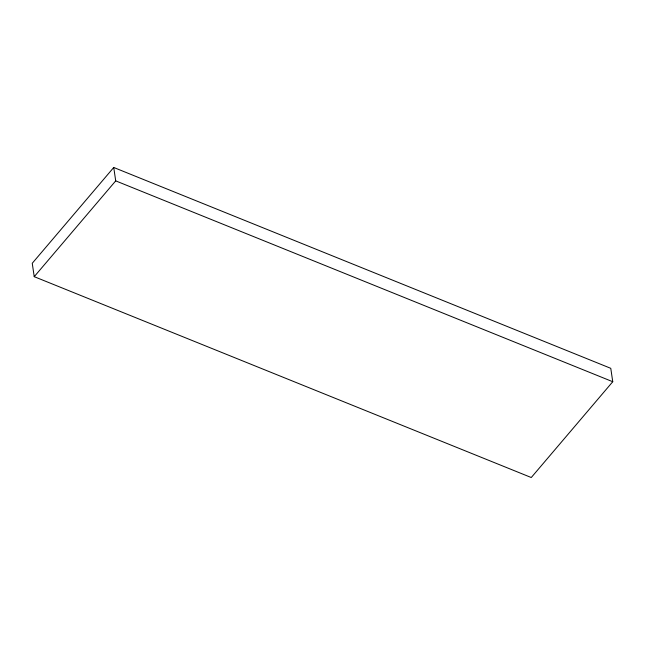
<?xml version="1.0" encoding="UTF-8"?>
<svg xmlns="http://www.w3.org/2000/svg" width="645" height="645" viewBox="0 0 645 645"><rect width="100%" height="100%" fill="white"/><g stroke="black" fill="none" stroke-linecap="round" stroke-linejoin="round"><path stroke-width="0.97" d="M113.738 167.474L32.25 263.281L34.225 276.673L531.262 477.526L612.75 381.719L610.775 368.327L113.738 167.474L115.713 180.874L34.225 276.673M115.713 180.874L612.75 381.719"/></g></svg>
